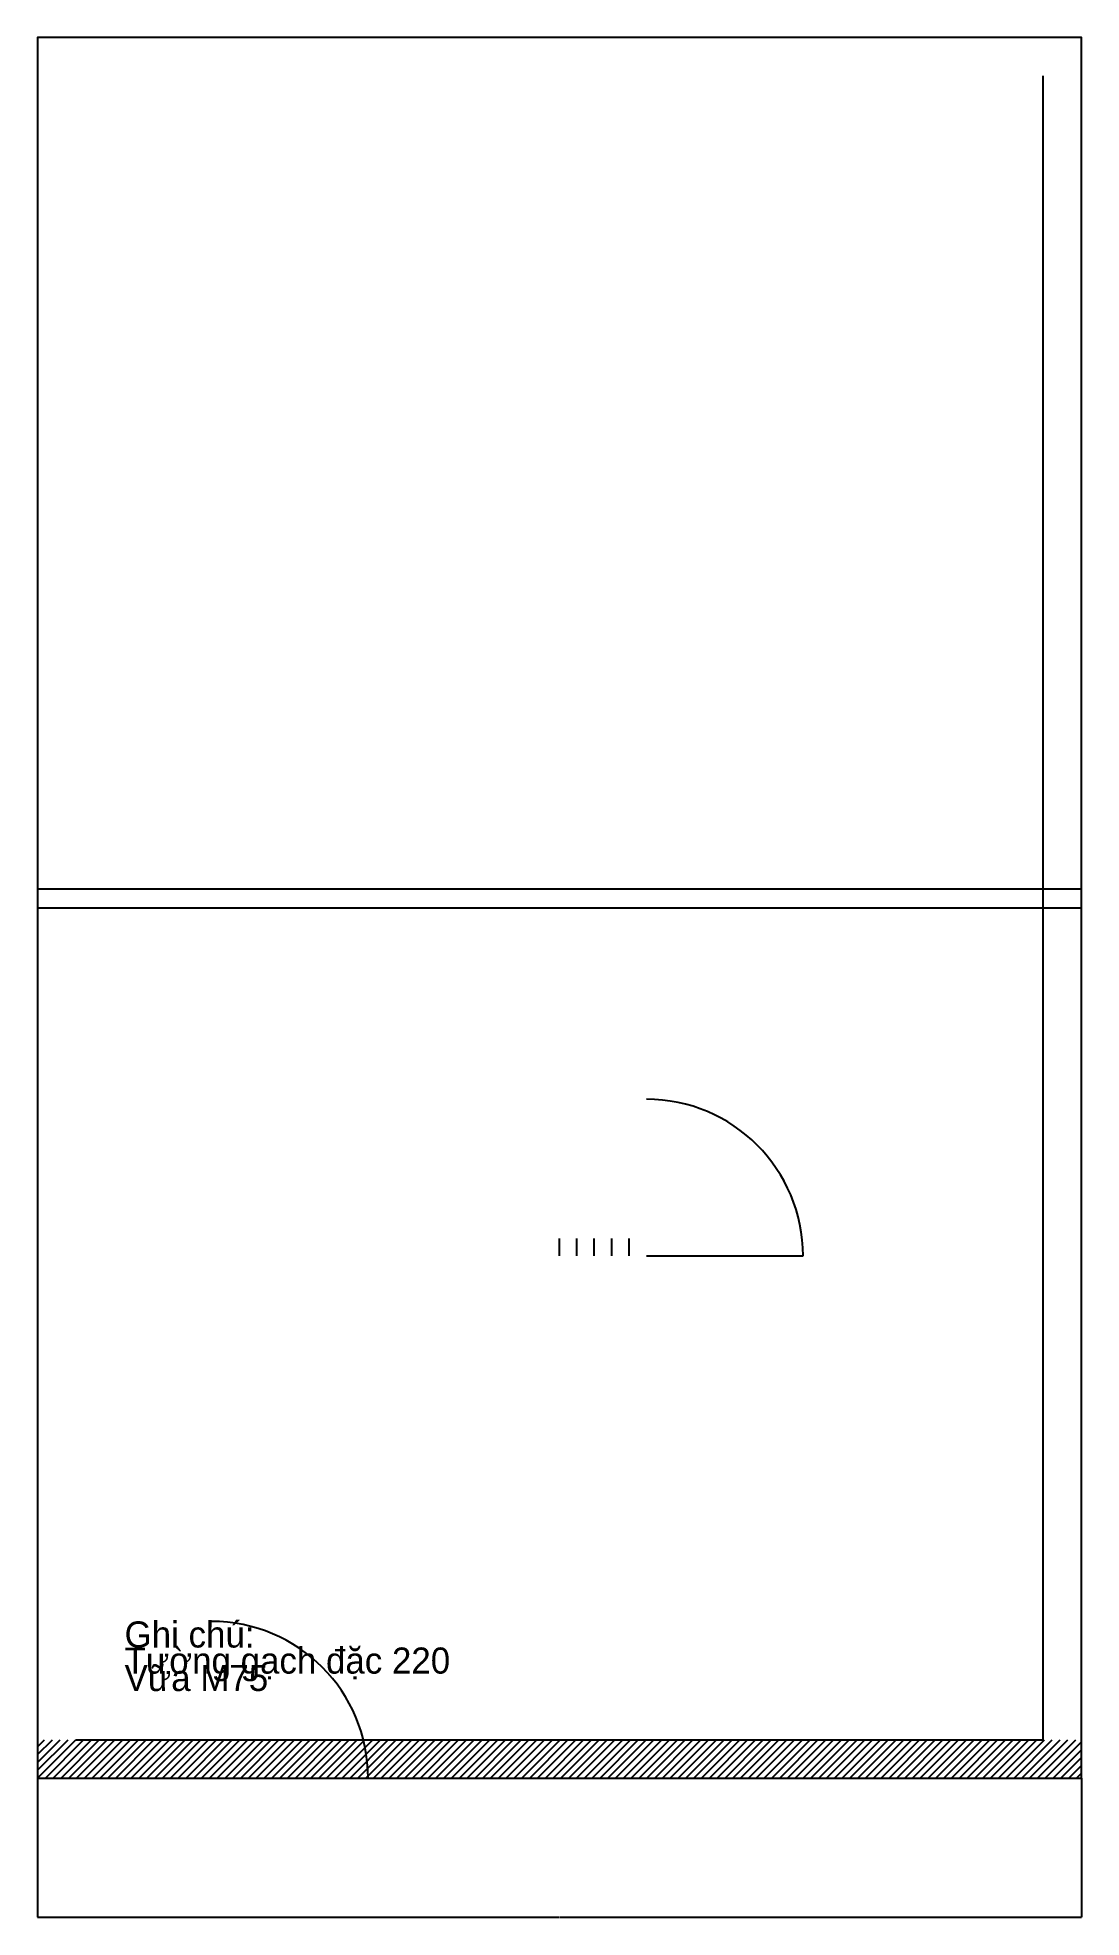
# Model space of a CAD drawing. Header units: millimetres. Extents: x 0 to 6000, y -801 to 10000.
import ezdxf

# ---------------------------------------------------------------- set-up
doc = ezdxf.new("R2010")
doc.units = ezdxf.units.MM
for name, color, linetype in [('CUA', 7, 'Continuous'), ('GHICHU', 7, 'Continuous'), ('HATCH', 7, 'Continuous'), ('KICHTHUOC', 7, 'Continuous'), ('TUONG', 7, 'Continuous')]:
    doc.layers.add(name, color=color, linetype=linetype)
doc.styles.add('OpenSansCondensed-Light', font='OpenSansCondensed-Light.ttf')
doc.dimstyles.get("Standard").update_dxf_attribs({"dimtxt": 2.5, "dimasz": 2.5, "dimexe": 1.25, "dimexo": 0.625, "dimtad": 1, "dimcen": 2.5, "dimazin": 3, "dimtfac": 1, "dimtmove": 0, "dimatfit": 3})

# ---------------------------------------------------------------- blocks, each defined once
blk = doc.blocks.new('D1')
blk.add_line((0, 0), (900, 0))
blk.add_arc((0, 0), 900, 0, 90)
blk = doc.blocks.new('_CLOSEDFILLED')
at = {"color": 0, "linetype": 'BYBLOCK'}
blk.add_solid([(-1, 0), (0, 0), (-1, 0)], dxfattribs=at)
blk = doc.blocks.new('*D1')
for p, q in [((0, 0), (0, -800)), ((6000, 0), (6000, -800)), ((0.25, -800), (2998, -800)), ((3002, -800), (5999.75, -800))]:
    blk.add_line(p, q)
at = {"layer": 'Defpoints'}
for p in [(0, 0), (6000, 0), (0, -800)]:
    blk.add_point(p, dxfattribs=at)
at = {"layer": 'KICHTHUOC', "xscale": 0.25, "yscale": 0.25, "rotation": 180}
blk.add_blockref('_CLOSEDFILLED', (0, -800), dxfattribs=at)
at = {"layer": 'KICHTHUOC', "xscale": 0.25, "yscale": 0.25}
blk.add_blockref('_CLOSEDFILLED', (6000, -800), dxfattribs=at)
at = {"layer": 'KICHTHUOC', "insert": (3000, -800), "char_height": 1, "attachment_point": 5, "style": 'OpenSansCondensed-Light'}
blk.add_mtext('6000', dxfattribs=at)
blk = doc.blocks.new('LONG_1')
blk.add_line((0, 0), (0, 100))
blk.add_blockref('D1', (100, 0))
blk = doc.blocks.new('LONG_2')
blk.add_line((0, 0), (0, 100))
blk.add_blockref('LONG_1', (100, 0))
blk = doc.blocks.new('LONG_3')
blk.add_line((0, 0), (0, 100))
blk.add_blockref('LONG_2', (100, 0))
blk = doc.blocks.new('LONG_4')
blk.add_line((0, 0), (0, 100))
blk.add_blockref('LONG_3', (100, 0))
blk = doc.blocks.new('LONG_5')
blk.add_line((0, 0), (0, 100))
blk.add_blockref('LONG_4', (100, 0))

msp = doc.modelspace()

# ---------------------------------------------------------------- hatches: boundary and pattern name
at = {"layer": 'HATCH'}
h = msp.add_hatch(dxfattribs=at)
h.set_pattern_fill('ANSI31', scale=10)
h.paths.add_polyline_path([(0, 0), (6000, 0), (6000, 220), (0, 220)])

# ---------------------------------------------------------------- linework, layer by layer
at = {"layer": 'CUA'}
msp.add_arc((1000, 0), 900, 0, 90, dxfattribs=at)
at = {"layer": 'TUONG'}
for p, q in [((0, 5110), (6000, 5110)), ((0, 5000), (6000, 5000))]:
    msp.add_line(p, q, dxfattribs=at)
msp.add_lwpolyline([(0, 0), (6000, 0), (6000, 10000), (0, 10000)], close=True, dxfattribs=at)
msp.add_lwpolyline([(220, 220), (5780, 220), (5780, 9780)], dxfattribs=at)

# ---------------------------------------------------------------- block references
at = {"layer": 'CUA'}
for name, p in [('LONG_5', (3000, 3000)), ('D1', (1000, 0))]:
    msp.add_blockref(name, p, dxfattribs=at)

# ---------------------------------------------------------------- texts
at = {"layer": 'GHICHU'}
msp.add_text('Tường gạch đặc 220', height=150, dxfattribs=at).set_placement((500, 600))
at = {"layer": 'GHICHU', "insert": (500, 900), "char_height": 150, "attachment_point": 1}
msp.add_mtext('Ghi chú:\\PVữa M75', dxfattribs=at)

# ---------------------------------------------------------------- dimensions: what is measured, and where the dimension line sits
at = {"layer": 'KICHTHUOC'}
dim = msp.add_linear_dim(base=(0, -800), p1=(0, 0), p2=(6000, 0), dimstyle='Standard', dxfattribs=at)
dim.commit()
dim.dimension.update_dxf_attribs({"geometry": '*D1', "text_midpoint": (3000, -800)})

doc.saveas('drawing.dxf')
